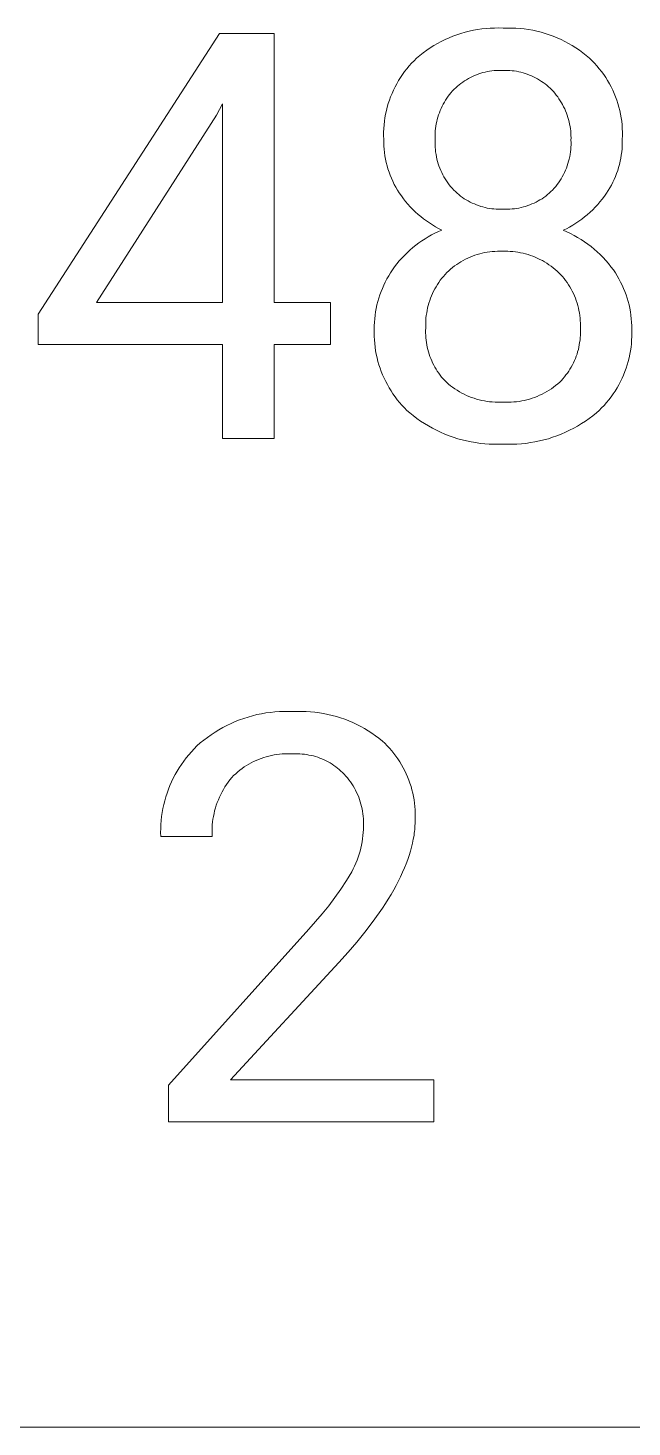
# Model space of a CAD drawing. Header units: millimetres. Extents: x -1246 to 2331, y -493 to 2006.
# Drawn here: x 1600.7 to 1651.3, y -292.9 to -175.8 of the extents above; entities that cross this region are included whole.
import ezdxf

# ---------------------------------------------------------------- set-up
doc = ezdxf.new("R2010")
doc.units = ezdxf.units.MM
doc.header["$MEASUREMENT"] = 0
doc.layers.add('Domyślny', color=7, linetype='Continuous', true_color=0x000000)

msp = doc.modelspace()

# ---------------------------------------------------------------- linework, layer by layer
at = {"layer": 'Domyślny', "color": 18, "lineweight": 15, "true_color": 0x000000}
for p, q in [((1601.56, -199.79), (1616.73, -176.31)), ((1616.73, -176.31), (1621.31, -176.31)), ((1621.31, -176.31), (1621.31, -198.81)), ((1635.61, -176.81), (1635.94, -176.66)), ((1635.94, -176.66), (1636.27, -176.53)), ((1636.27, -176.53), (1636.6, -176.4)), ((1636.6, -176.4), (1636.94, -176.29)), ((1636.94, -176.29), (1637.28, -176.19)), ((1637.28, -176.19), (1637.63, -176.11)), ((1637.63, -176.11), (1637.98, -176.03)), ((1637.98, -176.03), (1638.33, -175.97)), ((1638.33, -175.97), (1638.68, -175.92)), ((1638.68, -175.92), (1639.04, -175.88)), ((1639.04, -175.88), (1639.39, -175.85)), ((1639.39, -175.85), (1639.75, -175.84)), ((1639.75, -175.84), (1640.1, -175.83)), ((1640.1, -175.83), (1640.46, -175.85)), ((1640.46, -175.85), (1640.82, -175.84)), ((1640.82, -175.84), (1641.17, -175.84)), ((1641.17, -175.84), (1641.53, -175.85)), ((1641.53, -175.85), (1641.88, -175.88)), ((1641.88, -175.88), (1642.24, -175.92)), ((1642.24, -175.92), (1642.59, -175.97)), ((1642.59, -175.97), (1642.94, -176.03)), ((1642.94, -176.03), (1643.29, -176.11)), ((1643.29, -176.11), (1643.64, -176.19)), ((1643.64, -176.19), (1643.98, -176.29)), ((1643.98, -176.29), (1644.32, -176.41)), ((1644.32, -176.41), (1644.65, -176.53)), ((1644.65, -176.53), (1644.98, -176.66)), ((1644.98, -176.66), (1645.31, -176.81)), ((1633.5, -178.13), (1633.78, -177.91)), ((1633.78, -177.91), (1634.07, -177.7)), ((1634.07, -177.7), (1634.37, -177.5)), ((1634.37, -177.5), (1634.67, -177.31)), ((1634.67, -177.31), (1634.98, -177.13)), ((1634.98, -177.13), (1635.29, -176.96)), ((1635.29, -176.96), (1635.61, -176.81)), ((1645.31, -176.81), (1645.63, -176.97)), ((1645.63, -176.97), (1645.94, -177.13)), ((1645.94, -177.13), (1646.25, -177.31)), ((1646.25, -177.31), (1646.55, -177.5)), ((1646.55, -177.5), (1646.85, -177.7)), ((1646.85, -177.7), (1647.14, -177.91)), ((1647.14, -177.91), (1647.42, -178.13)), ((1632.41, -179.24), (1632.6, -179.01)), ((1632.6, -179.01), (1632.8, -178.79)), ((1632.8, -178.79), (1633.01, -178.57)), ((1633.01, -178.57), (1633.23, -178.36)), ((1633.23, -178.36), (1633.5, -178.13)), ((1647.42, -178.13), (1647.69, -178.36)), ((1647.69, -178.36), (1647.91, -178.57)), ((1647.91, -178.57), (1648.12, -178.79)), ((1648.12, -178.79), (1648.32, -179.01)), ((1648.32, -179.01), (1648.51, -179.24)), ((1631.56, -180.5), (1631.71, -180.24)), ((1631.71, -180.24), (1631.87, -179.98)), ((1631.87, -179.98), (1632.04, -179.73)), ((1632.04, -179.73), (1632.22, -179.48)), ((1632.22, -179.48), (1632.41, -179.24)), ((1637.24, -180.25), (1637.09, -180.36)), ((1637.4, -180.16), (1637.24, -180.25)), ((1637.57, -180.06), (1637.4, -180.16)), ((1637.73, -179.97), (1637.57, -180.06)), ((1637.9, -179.89), (1637.73, -179.97)), ((1638.07, -179.82), (1637.9, -179.89)), ((1638.25, -179.75), (1638.07, -179.82)), ((1638.43, -179.68), (1638.25, -179.75)), ((1638.6, -179.62), (1638.43, -179.68)), ((1638.78, -179.57), (1638.6, -179.62)), ((1638.97, -179.52), (1638.78, -179.57)), ((1639.15, -179.48), (1638.97, -179.52)), ((1639.34, -179.45), (1639.15, -179.48)), ((1639.52, -179.42), (1639.34, -179.45)), ((1639.71, -179.4), (1639.52, -179.42)), ((1639.9, -179.39), (1639.71, -179.4)), ((1640.08, -179.38), (1639.9, -179.39)), ((1640.27, -179.38), (1640.08, -179.38)), ((1640.46, -179.38), (1640.27, -179.38)), ((1640.65, -179.38), (1640.46, -179.38)), ((1640.84, -179.38), (1640.65, -179.38)), ((1641.02, -179.39), (1640.84, -179.38)), ((1641.21, -179.41), (1641.02, -179.39)), ((1641.4, -179.43), (1641.21, -179.41)), ((1641.58, -179.46), (1641.4, -179.43)), ((1641.77, -179.5), (1641.58, -179.46)), ((1641.95, -179.54), (1641.77, -179.5)), ((1642.14, -179.59), (1641.95, -179.54)), ((1642.32, -179.64), (1642.14, -179.59)), ((1642.49, -179.7), (1642.32, -179.64)), ((1642.67, -179.77), (1642.49, -179.7)), ((1642.84, -179.84), (1642.67, -179.77)), ((1643.01, -179.92), (1642.84, -179.84)), ((1643.18, -180.01), (1643.01, -179.92)), ((1643.35, -180.1), (1643.18, -180.01)), ((1643.51, -180.19), (1643.35, -180.1)), ((1643.67, -180.3), (1643.51, -180.19)), ((1648.51, -179.24), (1648.7, -179.48)), ((1648.7, -179.48), (1648.88, -179.73)), ((1648.88, -179.73), (1649.05, -179.98)), ((1649.05, -179.98), (1649.21, -180.23)), ((1649.21, -180.23), (1649.36, -180.5)), ((1631.05, -181.59), (1631.17, -181.31)), ((1631.17, -181.31), (1631.29, -181.04)), ((1631.29, -181.04), (1631.42, -180.76)), ((1631.42, -180.76), (1631.56, -180.5)), ((1635.98, -181.4), (1635.87, -181.55)), ((1636.1, -181.25), (1635.98, -181.4)), ((1636.23, -181.1), (1636.1, -181.25)), ((1636.36, -180.96), (1636.23, -181.1)), ((1636.5, -180.83), (1636.36, -180.96)), ((1636.64, -180.7), (1636.5, -180.83)), ((1636.78, -180.58), (1636.64, -180.7)), ((1636.93, -180.47), (1636.78, -180.58)), ((1637.09, -180.36), (1636.93, -180.47)), ((1643.82, -180.4), (1643.67, -180.3)), ((1643.97, -180.51), (1643.82, -180.4)), ((1644.12, -180.63), (1643.97, -180.51)), ((1644.26, -180.76), (1644.12, -180.63)), ((1644.4, -180.88), (1644.26, -180.76)), ((1644.53, -181.02), (1644.4, -180.88)), ((1644.67, -181.16), (1644.53, -181.02)), ((1644.79, -181.3), (1644.67, -181.16)), ((1644.91, -181.45), (1644.79, -181.3)), ((1649.36, -180.5), (1649.5, -180.76)), ((1649.5, -180.76), (1649.64, -181.03)), ((1649.64, -181.03), (1649.76, -181.31)), ((1649.76, -181.31), (1649.87, -181.59)), ((1616.99, -182.19), (1616.48, -183.13)), ((1616.99, -198.81), (1616.99, -182.19)), ((1630.7, -182.75), (1630.77, -182.45)), ((1630.77, -182.45), (1630.85, -182.16)), ((1630.85, -182.16), (1630.95, -181.88)), ((1630.95, -181.88), (1631.05, -181.59)), ((1635.28, -182.57), (1635.2, -182.74)), ((1635.36, -182.39), (1635.28, -182.57)), ((1635.45, -182.22), (1635.36, -182.39)), ((1635.55, -182.05), (1635.45, -182.22)), ((1635.65, -181.88), (1635.55, -182.05)), ((1635.75, -181.71), (1635.65, -181.88)), ((1635.87, -181.55), (1635.75, -181.71)), ((1645.03, -181.6), (1644.91, -181.45)), ((1645.14, -181.76), (1645.03, -181.6)), ((1645.25, -181.92), (1645.14, -181.76)), ((1645.35, -182.09), (1645.25, -181.92)), ((1645.44, -182.25), (1645.35, -182.09)), ((1645.53, -182.43), (1645.44, -182.25)), ((1645.62, -182.6), (1645.53, -182.43)), ((1645.69, -182.77), (1645.62, -182.6)), ((1649.87, -181.59), (1649.98, -181.87)), ((1649.98, -181.87), (1650.07, -182.16)), ((1650.07, -182.16), (1650.15, -182.45)), ((1650.15, -182.45), (1650.23, -182.75)), ((1616.48, -183.13), (1606.45, -198.81)), ((1630.5, -183.94), (1630.54, -183.64)), ((1630.54, -183.64), (1630.58, -183.34)), ((1630.58, -183.34), (1630.63, -183.04)), ((1630.63, -183.04), (1630.7, -182.75)), ((1634.91, -183.67), (1634.87, -183.86)), ((1634.96, -183.48), (1634.91, -183.67)), ((1635.01, -183.3), (1634.96, -183.48)), ((1635.07, -183.11), (1635.01, -183.3)), ((1635.13, -182.93), (1635.07, -183.11)), ((1635.2, -182.74), (1635.13, -182.93)), ((1645.77, -182.95), (1645.69, -182.77)), ((1645.83, -183.13), (1645.77, -182.95)), ((1645.89, -183.32), (1645.83, -183.13)), ((1645.95, -183.5), (1645.89, -183.32)), ((1645.99, -183.69), (1645.95, -183.5)), ((1646.03, -183.88), (1645.99, -183.69)), ((1650.23, -182.75), (1650.29, -183.04)), ((1650.29, -183.04), (1650.34, -183.34)), ((1650.34, -183.34), (1650.39, -183.64)), ((1650.39, -183.64), (1650.42, -183.94)), ((1630.47, -184.54), (1630.48, -184.24)), ((1630.47, -184.85), (1630.47, -184.54)), ((1630.48, -185.15), (1630.47, -184.85)), ((1630.48, -184.24), (1630.5, -183.94)), ((1634.78, -184.64), (1634.77, -184.83)), ((1634.77, -184.83), (1634.77, -185.03)), ((1634.79, -184.44), (1634.78, -184.64)), ((1634.81, -184.25), (1634.79, -184.44)), ((1634.84, -184.05), (1634.81, -184.25)), ((1634.87, -183.86), (1634.84, -184.05)), ((1646.07, -184.07), (1646.03, -183.88)), ((1646.1, -184.26), (1646.07, -184.07)), ((1646.12, -184.45), (1646.1, -184.26)), ((1646.13, -184.64), (1646.12, -184.45)), ((1646.14, -184.83), (1646.13, -184.64)), ((1646.15, -185.03), (1646.14, -184.83)), ((1650.42, -183.94), (1650.44, -184.24)), ((1650.44, -184.24), (1650.45, -184.54)), ((1650.45, -184.85), (1650.44, -185.15)), ((1650.45, -184.54), (1650.45, -184.85)), ((1630.48, -185.43), (1630.48, -185.15)), ((1630.49, -185.71), (1630.48, -185.43)), ((1630.51, -185.98), (1630.49, -185.71)), ((1630.54, -186.26), (1630.51, -185.98)), ((1634.77, -185.03), (1634.78, -185.22)), ((1634.78, -185.22), (1634.77, -185.42)), ((1634.77, -185.42), (1634.77, -185.62)), ((1634.77, -185.62), (1634.78, -185.82)), ((1634.78, -185.82), (1634.8, -186.02)), ((1634.8, -186.02), (1634.82, -186.21)), ((1646.1, -186.21), (1646.12, -186.01)), ((1646.12, -186.01), (1646.14, -185.82)), ((1646.14, -185.22), (1646.15, -185.03)), ((1646.15, -185.42), (1646.14, -185.22)), ((1646.14, -185.82), (1646.15, -185.62)), ((1646.15, -185.62), (1646.15, -185.42)), ((1650.42, -185.94), (1650.39, -186.21)), ((1650.43, -185.68), (1650.42, -185.94)), ((1650.44, -185.41), (1650.43, -185.68)), ((1650.44, -185.15), (1650.44, -185.41)), ((1630.58, -186.54), (1630.54, -186.26)), ((1630.63, -186.81), (1630.58, -186.54)), ((1630.69, -187.09), (1630.63, -186.81)), ((1630.76, -187.36), (1630.69, -187.09)), ((1634.82, -186.21), (1634.85, -186.41)), ((1634.85, -186.41), (1634.89, -186.61)), ((1634.89, -186.61), (1634.93, -186.8)), ((1634.93, -186.8), (1634.98, -187)), ((1634.98, -187), (1635.04, -187.19)), ((1635.04, -187.19), (1635.1, -187.38)), ((1645.83, -187.37), (1645.89, -187.18)), ((1645.89, -187.18), (1645.95, -186.99)), ((1645.95, -186.99), (1645.99, -186.8)), ((1645.99, -186.8), (1646.04, -186.6)), ((1646.04, -186.6), (1646.07, -186.41)), ((1646.07, -186.41), (1646.1, -186.21)), ((1650.19, -187.25), (1650.12, -187.51)), ((1650.26, -186.99), (1650.19, -187.25)), ((1650.31, -186.73), (1650.26, -186.99)), ((1650.35, -186.47), (1650.31, -186.73)), ((1650.39, -186.21), (1650.35, -186.47)), ((1630.83, -187.62), (1630.76, -187.36)), ((1630.92, -187.89), (1630.83, -187.62)), ((1631.02, -188.15), (1630.92, -187.89)), ((1631.12, -188.41), (1631.02, -188.15)), ((1631.24, -188.66), (1631.12, -188.41)), ((1635.1, -187.38), (1635.17, -187.56)), ((1635.17, -187.56), (1635.25, -187.75)), ((1635.25, -187.75), (1635.33, -187.93)), ((1635.33, -187.93), (1635.42, -188.11)), ((1635.42, -188.11), (1635.51, -188.28)), ((1635.51, -188.28), (1635.61, -188.45)), ((1635.61, -188.45), (1635.72, -188.62)), ((1645.22, -188.62), (1645.32, -188.45)), ((1645.32, -188.45), (1645.42, -188.28)), ((1645.42, -188.28), (1645.52, -188.1)), ((1645.52, -188.1), (1645.6, -187.92)), ((1645.6, -187.92), (1645.68, -187.74)), ((1645.68, -187.74), (1645.76, -187.56)), ((1645.76, -187.56), (1645.83, -187.37)), ((1649.86, -188.26), (1649.76, -188.5)), ((1649.96, -188.01), (1649.86, -188.26)), ((1650.05, -187.76), (1649.96, -188.01)), ((1650.12, -187.51), (1650.05, -187.76)), ((1631.36, -188.92), (1631.24, -188.66)), ((1631.49, -189.16), (1631.36, -188.92)), ((1631.63, -189.4), (1631.49, -189.16)), ((1631.78, -189.64), (1631.63, -189.4)), ((1631.95, -189.89), (1631.78, -189.64)), ((1635.72, -188.62), (1635.83, -188.79)), ((1635.83, -188.79), (1635.95, -188.95)), ((1635.95, -188.95), (1636.07, -189.1)), ((1636.07, -189.1), (1636.2, -189.25)), ((1636.2, -189.25), (1636.34, -189.4)), ((1636.34, -189.4), (1636.47, -189.53)), ((1636.47, -189.53), (1636.62, -189.66)), ((1644.33, -189.66), (1644.47, -189.53)), ((1644.47, -189.53), (1644.61, -189.4)), ((1644.61, -189.4), (1644.74, -189.25)), ((1644.74, -189.25), (1644.87, -189.1)), ((1644.87, -189.1), (1644.99, -188.94)), ((1644.99, -188.94), (1645.11, -188.78)), ((1645.11, -188.78), (1645.22, -188.62)), ((1649.26, -189.44), (1649.12, -189.66)), ((1649.4, -189.21), (1649.26, -189.44)), ((1649.53, -188.98), (1649.4, -189.21)), ((1649.65, -188.74), (1649.53, -188.98)), ((1649.76, -188.5), (1649.65, -188.74)), ((1632.12, -190.13), (1631.95, -189.89)), ((1632.31, -190.36), (1632.12, -190.13)), ((1632.5, -190.59), (1632.31, -190.36)), ((1632.7, -190.81), (1632.5, -190.59)), ((1632.91, -191.02), (1632.7, -190.81)), ((1636.62, -189.66), (1636.76, -189.78)), ((1636.76, -189.78), (1636.91, -189.9)), ((1636.91, -189.9), (1637.06, -190.01)), ((1637.06, -190.01), (1637.22, -190.12)), ((1637.22, -190.12), (1637.38, -190.22)), ((1637.38, -190.22), (1637.54, -190.31)), ((1637.54, -190.31), (1637.71, -190.4)), ((1637.71, -190.4), (1637.88, -190.49)), ((1637.88, -190.49), (1638.06, -190.56)), ((1638.06, -190.56), (1638.23, -190.63)), ((1638.23, -190.63), (1638.41, -190.7)), ((1638.41, -190.7), (1638.59, -190.76)), ((1638.59, -190.76), (1638.77, -190.81)), ((1641.97, -190.86), (1642.16, -190.81)), ((1642.16, -190.81), (1642.34, -190.76)), ((1642.34, -190.76), (1642.52, -190.7)), ((1642.52, -190.7), (1642.7, -190.63)), ((1642.7, -190.63), (1642.88, -190.56)), ((1642.88, -190.56), (1643.05, -190.48)), ((1643.05, -190.48), (1643.22, -190.4)), ((1643.22, -190.4), (1643.39, -190.31)), ((1643.39, -190.31), (1643.55, -190.22)), ((1643.55, -190.22), (1643.72, -190.12)), ((1643.72, -190.12), (1643.87, -190.01)), ((1643.87, -190.01), (1644.03, -189.9)), ((1644.03, -189.9), (1644.18, -189.78)), ((1644.18, -189.78), (1644.33, -189.66)), ((1648.38, -190.61), (1648.17, -190.83)), ((1648.57, -190.39), (1648.38, -190.61)), ((1648.76, -190.15), (1648.57, -190.39)), ((1648.95, -189.91), (1648.76, -190.15)), ((1649.12, -189.66), (1648.95, -189.91)), ((1633.12, -191.23), (1632.91, -191.02)), ((1633.35, -191.43), (1633.12, -191.23)), ((1633.57, -191.62), (1633.35, -191.43)), ((1633.81, -191.81), (1633.57, -191.62)), ((1634.05, -191.98), (1633.81, -191.81)), ((1638.77, -190.81), (1638.95, -190.86)), ((1638.95, -190.86), (1639.14, -190.9)), ((1639.14, -190.9), (1639.33, -190.93)), ((1639.33, -190.93), (1639.51, -190.96)), ((1639.51, -190.96), (1639.7, -190.98)), ((1639.7, -190.98), (1639.89, -190.99)), ((1639.89, -190.99), (1640.08, -191)), ((1640.08, -191), (1640.27, -191)), ((1640.27, -191), (1640.46, -191)), ((1640.46, -191), (1640.65, -191)), ((1640.65, -191), (1640.84, -191)), ((1640.84, -191), (1641.03, -190.99)), ((1641.03, -190.99), (1641.22, -190.98)), ((1641.22, -190.98), (1641.41, -190.96)), ((1641.41, -190.96), (1641.6, -190.93)), ((1641.6, -190.93), (1641.79, -190.9)), ((1641.79, -190.9), (1641.97, -190.86)), ((1647.04, -191.83), (1646.79, -192.01)), ((1647.28, -191.65), (1647.04, -191.83)), ((1647.51, -191.46), (1647.28, -191.65)), ((1647.74, -191.26), (1647.51, -191.46)), ((1647.96, -191.05), (1647.74, -191.26)), ((1648.17, -190.83), (1647.96, -191.05)), ((1634.3, -192.15), (1634.05, -191.98)), ((1634.2, -193.3), (1634.48, -193.15)), ((1634.55, -192.31), (1634.3, -192.15)), ((1634.48, -193.15), (1634.76, -193)), ((1634.81, -192.46), (1634.55, -192.31)), ((1634.76, -193), (1635.05, -192.86)), ((1635.07, -192.6), (1634.81, -192.46)), ((1635.05, -192.86), (1635.34, -192.74)), ((1635.34, -192.74), (1635.07, -192.6)), ((1645.76, -192.63), (1645.49, -192.76)), ((1645.49, -192.76), (1645.8, -192.9)), ((1646.02, -192.49), (1645.76, -192.63)), ((1645.8, -192.9), (1646.11, -193.04)), ((1646.29, -192.34), (1646.02, -192.49)), ((1646.11, -193.04), (1646.41, -193.2)), ((1646.54, -192.18), (1646.29, -192.34)), ((1646.79, -192.01), (1646.54, -192.18)), ((1632.67, -194.42), (1632.91, -194.21)), ((1632.91, -194.21), (1633.16, -194.02)), ((1633.16, -194.02), (1633.41, -193.82)), ((1633.41, -193.82), (1633.67, -193.64)), ((1633.67, -193.64), (1633.93, -193.47)), ((1633.93, -193.47), (1634.2, -193.3)), ((1646.41, -193.2), (1646.7, -193.36)), ((1646.7, -193.36), (1646.99, -193.54)), ((1646.99, -193.54), (1647.28, -193.73)), ((1647.28, -193.73), (1647.55, -193.92)), ((1647.55, -193.92), (1647.82, -194.13)), ((1647.82, -194.13), (1648.09, -194.34)), ((1631.58, -195.57), (1631.78, -195.33)), ((1631.78, -195.33), (1631.99, -195.09)), ((1631.99, -195.09), (1632.21, -194.86)), ((1632.21, -194.86), (1632.44, -194.64)), ((1632.44, -194.64), (1632.67, -194.42)), ((1636.94, -195.39), (1636.76, -195.5)), ((1637.12, -195.28), (1636.94, -195.39)), ((1637.31, -195.18), (1637.12, -195.28)), ((1637.5, -195.09), (1637.31, -195.18)), ((1637.7, -195), (1637.5, -195.09)), ((1637.9, -194.92), (1637.7, -195)), ((1638.1, -194.85), (1637.9, -194.92)), ((1638.3, -194.79), (1638.1, -194.85)), ((1638.51, -194.73), (1638.3, -194.79)), ((1638.72, -194.68), (1638.51, -194.73)), ((1638.92, -194.63), (1638.72, -194.68)), ((1639.13, -194.59), (1638.92, -194.63)), ((1639.35, -194.56), (1639.13, -194.59)), ((1639.56, -194.54), (1639.35, -194.56)), ((1639.77, -194.53), (1639.56, -194.54)), ((1639.99, -194.52), (1639.77, -194.53)), ((1640.2, -194.52), (1639.99, -194.52)), ((1640.41, -194.52), (1640.2, -194.52)), ((1640.63, -194.52), (1640.41, -194.52)), ((1640.85, -194.52), (1640.63, -194.52)), ((1641.06, -194.53), (1640.85, -194.52)), ((1641.28, -194.55), (1641.06, -194.53)), ((1641.49, -194.57), (1641.28, -194.55)), ((1641.71, -194.6), (1641.49, -194.57)), ((1641.92, -194.64), (1641.71, -194.6)), ((1642.13, -194.69), (1641.92, -194.64)), ((1642.34, -194.74), (1642.13, -194.69)), ((1642.55, -194.8), (1642.34, -194.74)), ((1642.76, -194.87), (1642.55, -194.8)), ((1642.96, -194.94), (1642.76, -194.87)), ((1643.16, -195.02), (1642.96, -194.94)), ((1643.36, -195.11), (1643.16, -195.02)), ((1643.55, -195.2), (1643.36, -195.11)), ((1643.75, -195.3), (1643.55, -195.2)), ((1643.94, -195.41), (1643.75, -195.3)), ((1644.12, -195.52), (1643.94, -195.41)), ((1648.09, -194.34), (1648.34, -194.57)), ((1648.34, -194.57), (1648.59, -194.8)), ((1648.59, -194.8), (1648.83, -195.04)), ((1648.83, -195.04), (1649.06, -195.29)), ((1649.06, -195.29), (1649.28, -195.55)), ((1630.75, -196.83), (1630.89, -196.58)), ((1630.89, -196.58), (1631.04, -196.33)), ((1631.04, -196.33), (1631.2, -196.08)), ((1631.2, -196.08), (1631.39, -195.83)), ((1631.39, -195.83), (1631.58, -195.57)), ((1635.47, -196.62), (1635.34, -196.78)), ((1635.61, -196.45), (1635.47, -196.62)), ((1635.75, -196.3), (1635.61, -196.45)), ((1635.91, -196.15), (1635.75, -196.3)), ((1636.07, -196.01), (1635.91, -196.15)), ((1636.23, -195.87), (1636.07, -196.01)), ((1636.4, -195.74), (1636.23, -195.87)), ((1636.58, -195.62), (1636.4, -195.74)), ((1636.76, -195.5), (1636.58, -195.62)), ((1644.3, -195.64), (1644.12, -195.52)), ((1644.48, -195.77), (1644.3, -195.64)), ((1644.65, -195.9), (1644.48, -195.77)), ((1644.82, -196.03), (1644.65, -195.9)), ((1644.98, -196.17), (1644.82, -196.03)), ((1645.14, -196.32), (1644.98, -196.17)), ((1645.29, -196.48), (1645.14, -196.32)), ((1645.43, -196.64), (1645.29, -196.48)), ((1645.56, -196.8), (1645.43, -196.64)), ((1649.28, -195.55), (1649.49, -195.81)), ((1649.49, -195.81), (1649.69, -196.08)), ((1649.69, -196.08), (1649.86, -196.33)), ((1649.86, -196.33), (1650.01, -196.57)), ((1650.01, -196.57), (1650.16, -196.83)), ((1630.26, -197.89), (1630.36, -197.62)), ((1630.36, -197.62), (1630.48, -197.35)), ((1630.48, -197.35), (1630.61, -197.09)), ((1630.61, -197.09), (1630.75, -196.83)), ((1634.75, -197.67), (1634.65, -197.86)), ((1634.86, -197.49), (1634.75, -197.67)), ((1634.97, -197.3), (1634.86, -197.49)), ((1635.08, -197.13), (1634.97, -197.3)), ((1635.21, -196.95), (1635.08, -197.13)), ((1635.34, -196.78), (1635.21, -196.95)), ((1645.69, -196.97), (1645.56, -196.8)), ((1645.82, -197.14), (1645.69, -196.97)), ((1645.94, -197.32), (1645.82, -197.14)), ((1646.05, -197.5), (1645.94, -197.32)), ((1646.16, -197.68), (1646.05, -197.5)), ((1646.25, -197.87), (1646.16, -197.68)), ((1650.16, -196.83), (1650.3, -197.09)), ((1650.3, -197.09), (1650.43, -197.35)), ((1650.43, -197.35), (1650.55, -197.62)), ((1650.55, -197.62), (1650.66, -197.89)), ((1606.45, -198.81), (1616.99, -198.81)), ((1621.31, -198.81), (1626.02, -198.81)), ((1626.02, -198.81), (1626.02, -202.32)), ((1629.91, -199.01), (1629.99, -198.73)), ((1629.99, -198.73), (1630.07, -198.45)), ((1630.07, -198.45), (1630.16, -198.17)), ((1630.16, -198.17), (1630.26, -197.89)), ((1634.26, -198.85), (1634.2, -199.06)), ((1634.32, -198.65), (1634.26, -198.85)), ((1634.4, -198.45), (1634.32, -198.65)), ((1634.48, -198.25), (1634.4, -198.45)), ((1634.56, -198.05), (1634.48, -198.25)), ((1634.65, -197.86), (1634.56, -198.05)), ((1646.35, -198.06), (1646.25, -197.87)), ((1646.43, -198.26), (1646.35, -198.06)), ((1646.51, -198.45), (1646.43, -198.26)), ((1646.59, -198.65), (1646.51, -198.45)), ((1646.65, -198.86), (1646.59, -198.65)), ((1646.71, -199.06), (1646.65, -198.86)), ((1650.66, -197.89), (1650.76, -198.16)), ((1650.76, -198.16), (1650.85, -198.44)), ((1650.85, -198.44), (1650.93, -198.72)), ((1650.93, -198.72), (1651, -199.01)), ((1651, -199.01), (1651.07, -199.29)), ((1601.56, -202.32), (1601.56, -199.79)), ((1629.71, -200.46), (1629.73, -200.16)), ((1629.73, -200.16), (1629.76, -199.87)), ((1629.76, -199.87), (1629.8, -199.58)), ((1629.8, -199.58), (1629.85, -199.3)), ((1629.85, -199.3), (1629.91, -199.01)), ((1634.01, -200.1), (1634, -200.32)), ((1634.04, -199.89), (1634.01, -200.1)), ((1634.07, -199.68), (1634.04, -199.89)), ((1634.1, -199.47), (1634.07, -199.68)), ((1634.15, -199.26), (1634.1, -199.47)), ((1634.2, -199.06), (1634.15, -199.26)), ((1646.77, -199.27), (1646.71, -199.06)), ((1646.81, -199.47), (1646.77, -199.27)), ((1646.85, -199.68), (1646.81, -199.47)), ((1646.88, -199.89), (1646.85, -199.68)), ((1646.9, -200.11), (1646.88, -199.89)), ((1646.92, -200.32), (1646.9, -200.11)), ((1651.07, -199.29), (1651.12, -199.58)), ((1651.12, -199.58), (1651.16, -199.87)), ((1651.16, -199.87), (1651.19, -200.16)), ((1651.19, -200.16), (1651.21, -200.45)), ((1629.68, -201.34), (1629.69, -201.04)), ((1629.69, -201.64), (1629.68, -201.34)), ((1629.69, -200.75), (1629.71, -200.46)), ((1629.69, -201.04), (1629.69, -200.75)), ((1633.99, -200.96), (1633.98, -201.16)), ((1633.98, -201.16), (1633.98, -201.36)), ((1634, -200.32), (1633.99, -200.53)), ((1633.99, -200.53), (1633.99, -200.74)), ((1633.99, -200.74), (1633.99, -200.96)), ((1646.93, -200.53), (1646.92, -200.32)), ((1646.93, -200.74), (1646.93, -200.53)), ((1646.93, -200.96), (1646.93, -200.74)), ((1646.94, -201.16), (1646.93, -200.96)), ((1646.94, -201.35), (1646.94, -201.16)), ((1651.21, -200.45), (1651.23, -200.75)), ((1651.23, -200.75), (1651.23, -201.04)), ((1651.23, -201.04), (1651.24, -201.34)), ((1651.24, -201.34), (1651.23, -201.64)), ((1616.99, -202.32), (1601.56, -202.32)), ((1616.99, -210.19), (1616.99, -202.32)), ((1626.02, -202.32), (1621.31, -202.32)), ((1621.31, -202.32), (1621.31, -210.19)), ((1629.7, -201.94), (1629.69, -201.64)), ((1629.72, -202.24), (1629.7, -201.94)), ((1629.76, -202.54), (1629.72, -202.24)), ((1633.98, -201.36), (1633.99, -201.55)), ((1633.99, -201.55), (1634, -201.75)), ((1634, -201.75), (1634.02, -201.95)), ((1634.02, -201.95), (1634.05, -202.15)), ((1634.05, -202.15), (1634.08, -202.35)), ((1634.08, -202.35), (1634.12, -202.54)), ((1646.8, -202.54), (1646.84, -202.34)), ((1646.84, -202.34), (1646.87, -202.15)), ((1646.87, -202.15), (1646.9, -201.95)), ((1646.9, -201.95), (1646.92, -201.75)), ((1646.92, -201.75), (1646.93, -201.55)), ((1646.93, -201.55), (1646.94, -201.35)), ((1651.2, -202.25), (1651.17, -202.55)), ((1651.22, -201.95), (1651.2, -202.25)), ((1651.23, -201.64), (1651.22, -201.95)), ((1629.8, -202.84), (1629.76, -202.54)), ((1629.85, -203.14), (1629.8, -202.84)), ((1629.92, -203.43), (1629.85, -203.14)), ((1629.99, -203.73), (1629.92, -203.43)), ((1634.12, -202.54), (1634.16, -202.74)), ((1634.16, -202.74), (1634.22, -202.93)), ((1634.22, -202.93), (1634.27, -203.12)), ((1634.27, -203.12), (1634.34, -203.31)), ((1634.34, -203.31), (1634.41, -203.5)), ((1634.41, -203.5), (1634.49, -203.68)), ((1634.49, -203.68), (1634.57, -203.86)), ((1646.35, -203.85), (1646.43, -203.67)), ((1646.43, -203.67), (1646.51, -203.49)), ((1646.51, -203.49), (1646.58, -203.3)), ((1646.58, -203.3), (1646.65, -203.12)), ((1646.65, -203.12), (1646.7, -202.93)), ((1646.7, -202.93), (1646.76, -202.73)), ((1646.76, -202.73), (1646.8, -202.54)), ((1651.01, -203.44), (1650.93, -203.73)), ((1651.07, -203.14), (1651.01, -203.44)), ((1651.12, -202.85), (1651.07, -203.14)), ((1651.17, -202.55), (1651.12, -202.85)), ((1630.07, -204.02), (1629.99, -203.73)), ((1630.17, -204.3), (1630.07, -204.02)), ((1630.27, -204.59), (1630.17, -204.3)), ((1630.38, -204.87), (1630.27, -204.59)), ((1634.57, -203.86), (1634.66, -204.04)), ((1634.66, -204.04), (1634.76, -204.22)), ((1634.76, -204.22), (1634.86, -204.39)), ((1634.86, -204.39), (1634.96, -204.56)), ((1634.96, -204.56), (1635.08, -204.72)), ((1635.08, -204.72), (1635.19, -204.88)), ((1645.72, -204.87), (1645.84, -204.71)), ((1645.84, -204.71), (1645.96, -204.55)), ((1645.96, -204.55), (1646.06, -204.38)), ((1646.06, -204.38), (1646.16, -204.21)), ((1646.16, -204.21), (1646.26, -204.03)), ((1646.26, -204.03), (1646.35, -203.85)), ((1650.65, -204.59), (1650.54, -204.88)), ((1650.76, -204.31), (1650.65, -204.59)), ((1650.85, -204.02), (1650.76, -204.31)), ((1650.93, -203.73), (1650.85, -204.02)), ((1630.51, -205.14), (1630.38, -204.87)), ((1630.64, -205.41), (1630.51, -205.14)), ((1630.78, -205.68), (1630.64, -205.41)), ((1630.93, -205.94), (1630.78, -205.68)), ((1631.09, -206.2), (1630.93, -205.94)), ((1635.19, -204.88), (1635.32, -205.04)), ((1635.32, -205.04), (1635.45, -205.19)), ((1635.45, -205.19), (1635.58, -205.34)), ((1635.58, -205.34), (1635.72, -205.48)), ((1635.72, -205.48), (1635.89, -205.63)), ((1635.89, -205.63), (1636.06, -205.77)), ((1636.06, -205.77), (1636.24, -205.9)), ((1636.24, -205.9), (1636.43, -206.03)), ((1644.31, -206.15), (1644.5, -206.03)), ((1644.5, -206.03), (1644.68, -205.9)), ((1644.68, -205.9), (1644.86, -205.76)), ((1644.86, -205.76), (1645.03, -205.62)), ((1645.03, -205.62), (1645.2, -205.47)), ((1645.2, -205.47), (1645.34, -205.33)), ((1645.34, -205.33), (1645.47, -205.18)), ((1645.47, -205.18), (1645.6, -205.03)), ((1645.6, -205.03), (1645.72, -204.87)), ((1650, -205.95), (1649.84, -206.21)), ((1650.15, -205.69), (1650, -205.95)), ((1650.29, -205.42), (1650.15, -205.69)), ((1650.42, -205.15), (1650.29, -205.42)), ((1650.54, -204.88), (1650.42, -205.15)), ((1631.25, -206.45), (1631.09, -206.2)), ((1631.43, -206.7), (1631.25, -206.45)), ((1631.61, -206.94), (1631.43, -206.7)), ((1631.8, -207.17), (1631.61, -206.94)), ((1632, -207.4), (1631.8, -207.17)), ((1636.43, -206.03), (1636.61, -206.15)), ((1636.61, -206.15), (1636.81, -206.27)), ((1636.81, -206.27), (1637, -206.38)), ((1637, -206.38), (1637.2, -206.48)), ((1637.2, -206.48), (1637.4, -206.58)), ((1637.4, -206.58), (1637.61, -206.66)), ((1637.61, -206.66), (1637.82, -206.75)), ((1637.82, -206.75), (1638.03, -206.82)), ((1638.03, -206.82), (1638.24, -206.89)), ((1638.24, -206.89), (1638.46, -206.95)), ((1638.46, -206.95), (1638.68, -207)), ((1638.68, -207), (1638.9, -207.04)), ((1638.9, -207.04), (1639.12, -207.08)), ((1639.12, -207.08), (1639.34, -207.11)), ((1639.34, -207.11), (1639.56, -207.13)), ((1639.56, -207.13), (1639.79, -207.14)), ((1639.79, -207.14), (1640.01, -207.15)), ((1640.01, -207.15), (1640.24, -207.15)), ((1640.24, -207.15), (1640.46, -207.14)), ((1640.46, -207.14), (1640.68, -207.15)), ((1640.68, -207.15), (1640.91, -207.15)), ((1640.91, -207.15), (1641.13, -207.14)), ((1641.13, -207.14), (1641.36, -207.13)), ((1641.36, -207.13), (1641.58, -207.11)), ((1641.58, -207.11), (1641.8, -207.08)), ((1641.8, -207.08), (1642.02, -207.04)), ((1642.02, -207.04), (1642.24, -207)), ((1642.24, -207), (1642.46, -206.94)), ((1642.46, -206.94), (1642.68, -206.88)), ((1642.68, -206.88), (1642.89, -206.82)), ((1642.89, -206.82), (1643.1, -206.74)), ((1643.1, -206.74), (1643.31, -206.66)), ((1643.31, -206.66), (1643.52, -206.57)), ((1643.52, -206.57), (1643.72, -206.48)), ((1643.72, -206.48), (1643.92, -206.37)), ((1643.92, -206.37), (1644.12, -206.26)), ((1644.12, -206.26), (1644.31, -206.15)), ((1649.12, -207.18), (1648.92, -207.41)), ((1649.31, -206.95), (1649.12, -207.18)), ((1649.5, -206.71), (1649.31, -206.95)), ((1649.67, -206.46), (1649.5, -206.71)), ((1649.84, -206.21), (1649.67, -206.46)), ((1632.21, -207.61), (1632, -207.4)), ((1632.42, -207.83), (1632.21, -207.61)), ((1632.65, -208.03), (1632.42, -207.83)), ((1632.94, -208.27), (1632.65, -208.03)), ((1633.25, -208.5), (1632.94, -208.27)), ((1647.98, -208.28), (1647.67, -208.51)), ((1648.27, -208.04), (1647.98, -208.28)), ((1648.5, -207.84), (1648.27, -208.04)), ((1648.71, -207.63), (1648.5, -207.84)), ((1648.92, -207.41), (1648.71, -207.63)), ((1633.56, -208.73), (1633.25, -208.5)), ((1633.88, -208.93), (1633.56, -208.73)), ((1634.21, -209.13), (1633.88, -208.93)), ((1634.55, -209.32), (1634.21, -209.13)), ((1634.89, -209.5), (1634.55, -209.32)), ((1635.23, -209.66), (1634.89, -209.5)), ((1646.03, -209.5), (1645.68, -209.66)), ((1646.37, -209.33), (1646.03, -209.5)), ((1646.7, -209.14), (1646.37, -209.33)), ((1647.03, -208.94), (1646.7, -209.14)), ((1647.35, -208.73), (1647.03, -208.94)), ((1647.67, -208.51), (1647.35, -208.73)), ((1621.31, -210.19), (1616.99, -210.19)), ((1635.59, -209.81), (1635.23, -209.66)), ((1635.94, -209.95), (1635.59, -209.81)), ((1636.3, -210.08), (1635.94, -209.95)), ((1636.67, -210.2), (1636.3, -210.08)), ((1637.04, -210.3), (1636.67, -210.2)), ((1637.41, -210.39), (1637.04, -210.3)), ((1637.79, -210.47), (1637.41, -210.39)), ((1638.17, -210.53), (1637.79, -210.47)), ((1638.55, -210.59), (1638.17, -210.53)), ((1638.93, -210.63), (1638.55, -210.59)), ((1639.31, -210.65), (1638.93, -210.63)), ((1639.69, -210.67), (1639.31, -210.65)), ((1640.08, -210.67), (1639.69, -210.67)), ((1640.46, -210.65), (1640.08, -210.67)), ((1640.84, -210.66), (1640.46, -210.65)), ((1641.23, -210.66), (1640.84, -210.66)), ((1641.61, -210.65), (1641.23, -210.66)), ((1641.99, -210.62), (1641.61, -210.65)), ((1642.37, -210.59), (1641.99, -210.62)), ((1642.75, -210.53), (1642.37, -210.59)), ((1643.13, -210.47), (1642.75, -210.53)), ((1643.51, -210.39), (1643.13, -210.47)), ((1643.88, -210.3), (1643.51, -210.39)), ((1644.25, -210.2), (1643.88, -210.3)), ((1644.61, -210.08), (1644.25, -210.2)), ((1644.97, -209.95), (1644.61, -210.08)), ((1645.33, -209.82), (1644.97, -209.95)), ((1645.68, -209.66), (1645.33, -209.82)), ((1617.36, -234.19), (1617.7, -234.03)), ((1617.7, -234.03), (1618.05, -233.87)), ((1618.05, -233.87), (1618.4, -233.73)), ((1618.4, -233.73), (1618.76, -233.6)), ((1618.76, -233.6), (1619.13, -233.49)), ((1619.13, -233.49), (1619.49, -233.38)), ((1619.49, -233.38), (1619.86, -233.29)), ((1619.86, -233.29), (1620.24, -233.21)), ((1620.24, -233.21), (1620.61, -233.15)), ((1620.61, -233.15), (1620.99, -233.1)), ((1620.99, -233.1), (1621.37, -233.06)), ((1621.37, -233.06), (1621.75, -233.03)), ((1621.75, -233.03), (1622.13, -233.02)), ((1622.13, -233.02), (1622.52, -233.02)), ((1622.52, -233.02), (1622.9, -233.03)), ((1622.9, -233.03), (1623.26, -233.02)), ((1623.26, -233.02), (1623.63, -233.02)), ((1623.63, -233.02), (1624, -233.03)), ((1624, -233.03), (1624.36, -233.05)), ((1624.36, -233.05), (1624.72, -233.09)), ((1624.72, -233.09), (1625.09, -233.14)), ((1625.09, -233.14), (1625.45, -233.2)), ((1625.45, -233.2), (1625.81, -233.27)), ((1625.81, -233.27), (1626.16, -233.35)), ((1626.16, -233.35), (1626.52, -233.45)), ((1626.52, -233.45), (1626.87, -233.56)), ((1626.87, -233.56), (1627.21, -233.68)), ((1627.21, -233.68), (1627.55, -233.81)), ((1627.55, -233.81), (1627.89, -233.96)), ((1627.89, -233.96), (1628.22, -234.11)), ((1628.22, -234.11), (1628.55, -234.28)), ((1615.43, -235.42), (1615.73, -235.19)), ((1615.73, -235.19), (1616.04, -234.97)), ((1616.04, -234.97), (1616.36, -234.76)), ((1616.36, -234.76), (1616.68, -234.56)), ((1616.68, -234.56), (1617.02, -234.37)), ((1617.02, -234.37), (1617.36, -234.19)), ((1628.55, -234.28), (1628.87, -234.45)), ((1628.87, -234.45), (1629.18, -234.64)), ((1629.18, -234.64), (1629.49, -234.84)), ((1629.49, -234.84), (1629.79, -235.05)), ((1629.79, -235.05), (1630.08, -235.27)), ((1630.08, -235.27), (1630.37, -235.5)), ((1614.16, -236.65), (1614.38, -236.4)), ((1614.38, -236.4), (1614.61, -236.15)), ((1614.61, -236.15), (1614.85, -235.91)), ((1614.85, -235.91), (1615.13, -235.66)), ((1615.13, -235.66), (1615.43, -235.42)), ((1630.37, -235.5), (1630.57, -235.69)), ((1630.57, -235.69), (1630.77, -235.9)), ((1630.77, -235.9), (1630.97, -236.1)), ((1630.97, -236.1), (1631.15, -236.32)), ((1631.15, -236.32), (1631.33, -236.54)), ((1613.37, -237.73), (1613.55, -237.45)), ((1613.55, -237.45), (1613.74, -237.18)), ((1613.74, -237.18), (1613.95, -236.91)), ((1613.95, -236.91), (1614.16, -236.65)), ((1619, -237.55), (1618.81, -237.67)), ((1619.19, -237.43), (1619, -237.55)), ((1619.39, -237.33), (1619.19, -237.43)), ((1619.59, -237.22), (1619.39, -237.33)), ((1619.8, -237.13), (1619.59, -237.22)), ((1620.01, -237.04), (1619.8, -237.13)), ((1620.22, -236.96), (1620.01, -237.04)), ((1620.44, -236.88), (1620.22, -236.96)), ((1620.65, -236.82), (1620.44, -236.88)), ((1620.87, -236.76), (1620.65, -236.82)), ((1621.09, -236.71), (1620.87, -236.76)), ((1621.32, -236.66), (1621.09, -236.71)), ((1621.54, -236.63), (1621.32, -236.66)), ((1621.76, -236.6), (1621.54, -236.63)), ((1621.99, -236.58), (1621.76, -236.6)), ((1622.22, -236.56), (1621.99, -236.58)), ((1622.44, -236.56), (1622.22, -236.56)), ((1622.67, -236.56), (1622.44, -236.56)), ((1622.9, -236.57), (1622.67, -236.56)), ((1623.09, -236.56), (1622.9, -236.57)), ((1623.28, -236.56), (1623.09, -236.56)), ((1623.47, -236.57), (1623.28, -236.56)), ((1623.66, -236.59), (1623.47, -236.57)), ((1623.85, -236.61), (1623.66, -236.59)), ((1624.03, -236.63), (1623.85, -236.61)), ((1624.22, -236.67), (1624.03, -236.63)), ((1624.41, -236.7), (1624.22, -236.67)), ((1624.59, -236.75), (1624.41, -236.7)), ((1624.77, -236.8), (1624.59, -236.75)), ((1624.95, -236.86), (1624.77, -236.8)), ((1625.13, -236.92), (1624.95, -236.86)), ((1625.31, -236.99), (1625.13, -236.92)), ((1625.48, -237.07), (1625.31, -236.99)), ((1625.65, -237.15), (1625.48, -237.07)), ((1625.82, -237.24), (1625.65, -237.15)), ((1625.99, -237.33), (1625.82, -237.24)), ((1626.15, -237.43), (1625.99, -237.33)), ((1626.31, -237.54), (1626.15, -237.43)), ((1626.46, -237.65), (1626.31, -237.54)), ((1631.33, -236.54), (1631.5, -236.77)), ((1631.5, -236.77), (1631.66, -237)), ((1631.66, -237), (1631.82, -237.24)), ((1631.82, -237.24), (1631.97, -237.48)), ((1631.97, -237.48), (1632.1, -237.73)), ((1612.73, -238.91), (1612.87, -238.61)), ((1612.87, -238.61), (1613.03, -238.31)), ((1613.03, -238.31), (1613.19, -238.02)), ((1613.19, -238.02), (1613.37, -237.73)), ((1617.61, -238.75), (1617.46, -238.94)), ((1617.76, -238.56), (1617.61, -238.75)), ((1617.92, -238.38), (1617.76, -238.56)), ((1618.09, -238.23), (1617.92, -238.38)), ((1618.26, -238.08), (1618.09, -238.23)), ((1618.44, -237.94), (1618.26, -238.08)), ((1618.62, -237.8), (1618.44, -237.94)), ((1618.81, -237.67), (1618.62, -237.8)), ((1626.61, -237.76), (1626.46, -237.65)), ((1626.76, -237.88), (1626.61, -237.76)), ((1626.9, -238.01), (1626.76, -237.88)), ((1627.04, -238.14), (1626.9, -238.01)), ((1627.17, -238.27), (1627.04, -238.14)), ((1627.31, -238.43), (1627.17, -238.27)), ((1627.45, -238.59), (1627.31, -238.43)), ((1627.57, -238.75), (1627.45, -238.59)), ((1627.69, -238.92), (1627.57, -238.75)), ((1632.1, -237.73), (1632.23, -237.98)), ((1632.23, -237.98), (1632.36, -238.24)), ((1632.36, -238.24), (1632.47, -238.5)), ((1632.47, -238.5), (1632.57, -238.76)), ((1632.57, -238.76), (1632.67, -239.03)), ((1612.25, -240.17), (1612.35, -239.85)), ((1612.35, -239.85), (1612.47, -239.53)), ((1612.47, -239.53), (1612.59, -239.22)), ((1612.59, -239.22), (1612.73, -238.91)), ((1616.84, -239.97), (1616.73, -240.19)), ((1616.95, -239.76), (1616.84, -239.97)), ((1617.07, -239.55), (1616.95, -239.76)), ((1617.19, -239.34), (1617.07, -239.55)), ((1617.32, -239.14), (1617.19, -239.34)), ((1617.46, -238.94), (1617.32, -239.14)), ((1627.81, -239.09), (1627.69, -238.92)), ((1627.92, -239.26), (1627.81, -239.09)), ((1628.02, -239.44), (1627.92, -239.26)), ((1628.12, -239.62), (1628.02, -239.44)), ((1628.21, -239.81), (1628.12, -239.62)), ((1628.3, -240), (1628.21, -239.81)), ((1632.67, -239.03), (1632.76, -239.3)), ((1632.76, -239.3), (1632.83, -239.58)), ((1632.83, -239.58), (1632.9, -239.85)), ((1632.9, -239.85), (1632.96, -240.13)), ((1611.94, -241.47), (1612, -241.14)), ((1612, -241.14), (1612.07, -240.81)), ((1612.07, -240.81), (1612.16, -240.49)), ((1612.16, -240.49), (1612.25, -240.17)), ((1616.4, -241.09), (1616.33, -241.33)), ((1616.47, -240.86), (1616.4, -241.09)), ((1616.55, -240.64), (1616.47, -240.86)), ((1616.64, -240.41), (1616.55, -240.64)), ((1616.73, -240.19), (1616.64, -240.41)), ((1628.38, -240.19), (1628.3, -240)), ((1628.45, -240.38), (1628.38, -240.19)), ((1628.51, -240.58), (1628.45, -240.38)), ((1628.57, -240.78), (1628.51, -240.58)), ((1628.62, -240.98), (1628.57, -240.78)), ((1628.67, -241.18), (1628.62, -240.98)), ((1632.96, -240.13), (1633.01, -240.41)), ((1633.01, -240.41), (1633.05, -240.69)), ((1633.05, -240.69), (1633.08, -240.97)), ((1633.08, -240.97), (1633.1, -241.26)), ((1611.83, -242.47), (1611.86, -242.14)), ((1611.86, -242.14), (1611.89, -241.8)), ((1611.89, -241.8), (1611.94, -241.47)), ((1616.16, -242.27), (1616.13, -242.51)), ((1616.19, -242.04), (1616.16, -242.27)), ((1616.23, -241.8), (1616.19, -242.04)), ((1616.28, -241.56), (1616.23, -241.8)), ((1616.33, -241.33), (1616.28, -241.56)), ((1628.7, -241.38), (1628.67, -241.18)), ((1628.74, -241.59), (1628.7, -241.38)), ((1628.76, -241.79), (1628.74, -241.59)), ((1628.78, -242), (1628.76, -241.79)), ((1628.78, -242.21), (1628.78, -242)), ((1628.79, -242.41), (1628.78, -242.21)), ((1633.1, -241.26), (1633.11, -241.54)), ((1633.11, -242.27), (1633.1, -242.42)), ((1633.11, -241.54), (1633.11, -241.82)), ((1633.11, -241.82), (1633.11, -242.11)), ((1633.11, -242.11), (1633.11, -242.27)), ((1611.81, -243.14), (1611.82, -242.81)), ((1611.82, -243.48), (1611.81, -243.14)), ((1611.82, -242.81), (1611.83, -242.47)), ((1616.12, -243.48), (1611.82, -243.48)), ((1616.12, -242.76), (1616.11, -243)), ((1616.11, -243), (1616.11, -243.24)), ((1616.11, -243.24), (1616.12, -243.48)), ((1616.13, -242.51), (1616.12, -242.76)), ((1628.71, -243.68), (1628.74, -243.41)), ((1628.74, -243.41), (1628.76, -243.15)), ((1628.76, -243.15), (1628.78, -242.89)), ((1628.78, -242.62), (1628.79, -242.41)), ((1628.78, -242.89), (1628.78, -242.62)), ((1633.01, -243.39), (1632.95, -243.71)), ((1633.03, -243.22), (1633.01, -243.39)), ((1633.05, -243.06), (1633.03, -243.22)), ((1633.07, -242.9), (1633.05, -243.06)), ((1633.08, -242.74), (1633.07, -242.9)), ((1633.09, -242.58), (1633.08, -242.74)), ((1633.1, -242.42), (1633.09, -242.58)), ((1628.5, -244.72), (1628.56, -244.46)), ((1628.56, -244.46), (1628.62, -244.2)), ((1628.62, -244.2), (1628.67, -243.94)), ((1628.67, -243.94), (1628.71, -243.68)), ((1632.8, -244.38), (1632.71, -244.72)), ((1632.88, -244.05), (1632.8, -244.38)), ((1632.95, -243.71), (1632.88, -244.05)), ((1628.04, -245.96), (1628.15, -245.72)), ((1628.15, -245.72), (1628.25, -245.47)), ((1628.25, -245.47), (1628.34, -245.22)), ((1628.34, -245.22), (1628.42, -244.97)), ((1628.42, -244.97), (1628.5, -244.72)), ((1632.35, -245.77), (1632.21, -246.12)), ((1632.49, -245.42), (1632.35, -245.77)), ((1632.6, -245.07), (1632.49, -245.42)), ((1632.71, -244.72), (1632.6, -245.07)), ((1627.36, -247.17), (1627.81, -246.43)), ((1627.81, -246.43), (1627.93, -246.2)), ((1627.93, -246.2), (1628.04, -245.96)), ((1631.89, -246.85), (1631.71, -247.21)), ((1632.06, -246.48), (1631.89, -246.85)), ((1632.21, -246.12), (1632.06, -246.48)), ((1626.39, -248.59), (1626.88, -247.89)), ((1626.88, -247.89), (1627.36, -247.17)), ((1631.31, -247.96), (1631.09, -248.33)), ((1631.51, -247.58), (1631.31, -247.96)), ((1631.71, -247.21), (1631.51, -247.58)), ((1625.33, -249.95), (1625.87, -249.28)), ((1625.87, -249.28), (1626.39, -248.59)), ((1630.62, -249.1), (1630.36, -249.49)), ((1630.86, -248.72), (1630.62, -249.1)), ((1631.09, -248.33), (1630.86, -248.72)), ((1624.77, -250.61), (1625.33, -249.95)), ((1630.1, -249.88), (1629.52, -250.68)), ((1630.36, -249.49), (1630.1, -249.88)), ((1612.47, -264.28), (1624.2, -251.25)), ((1624.2, -251.25), (1624.77, -250.61)), ((1628.9, -251.49), (1628.23, -252.32)), ((1629.52, -250.68), (1628.9, -251.49)), ((1628.23, -252.32), (1627.51, -253.16)), ((1626.73, -254.02), (1617.66, -263.86)), ((1627.51, -253.16), (1626.73, -254.02)), ((1612.47, -267.37), (1612.47, -264.28)), ((1617.66, -263.86), (1634.67, -263.86)), ((1634.67, -263.86), (1634.67, -267.37)), ((1634.67, -267.37), (1612.47, -267.37)), ((979.01, -292.9), (2330.87, -292.9))]:
    msp.add_line(p, q, dxfattribs=at)

doc.saveas('drawing.dxf')
